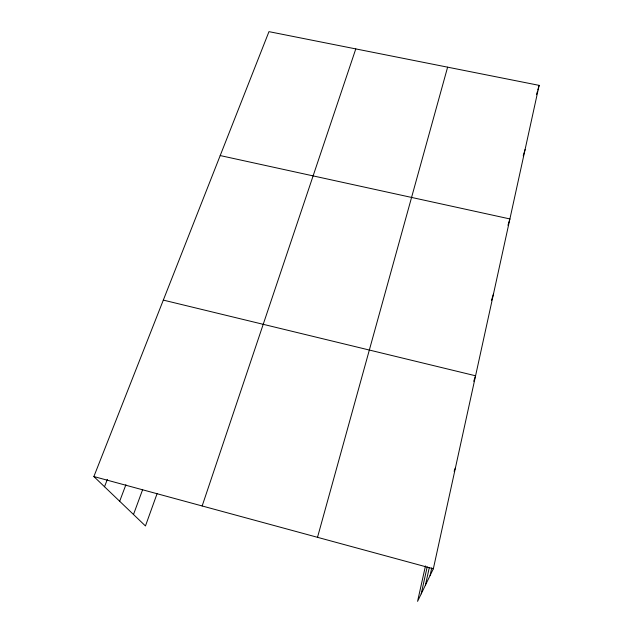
<?xml version="1.0" encoding="UTF-8"?>
<svg xmlns="http://www.w3.org/2000/svg" width="633" height="633" viewBox="0 0 633 633"><rect width="100%" height="100%" fill="white"/><g stroke="black" fill="none" stroke-linecap="round" stroke-linejoin="round"><path stroke-width="0.95" d="M430.06 575.563L431.753 567.864M425.471 565.91L417.574 601.35L433.344 568.798L539.126 85.36L268.97 31.65L93.874 476.546L145.455 525.952L157.071 493.685M425.416 585.161L429.214 567.951M421.198 593.865L427.188 566.875M317.513 537.314L447.618 67.169M536.475 94.665L537.275 91.872M537.805 90.013L539.126 85.36M523.222 155.932L525.073 149.578M507.967 225.324L509.897 218.939L220.205 155.568M491.461 300.382L493.455 294.084M202.156 505.965L355.793 48.915M473.721 381.264L475.573 375.788L163.314 300.105M133.5 514.494L142.654 489.594M119.677 501.257L125.904 484.728M454.106 471.276L455.451 467.755M104.516 486.737L107.357 479.395M93.874 476.546L433.344 568.798"/></g></svg>
